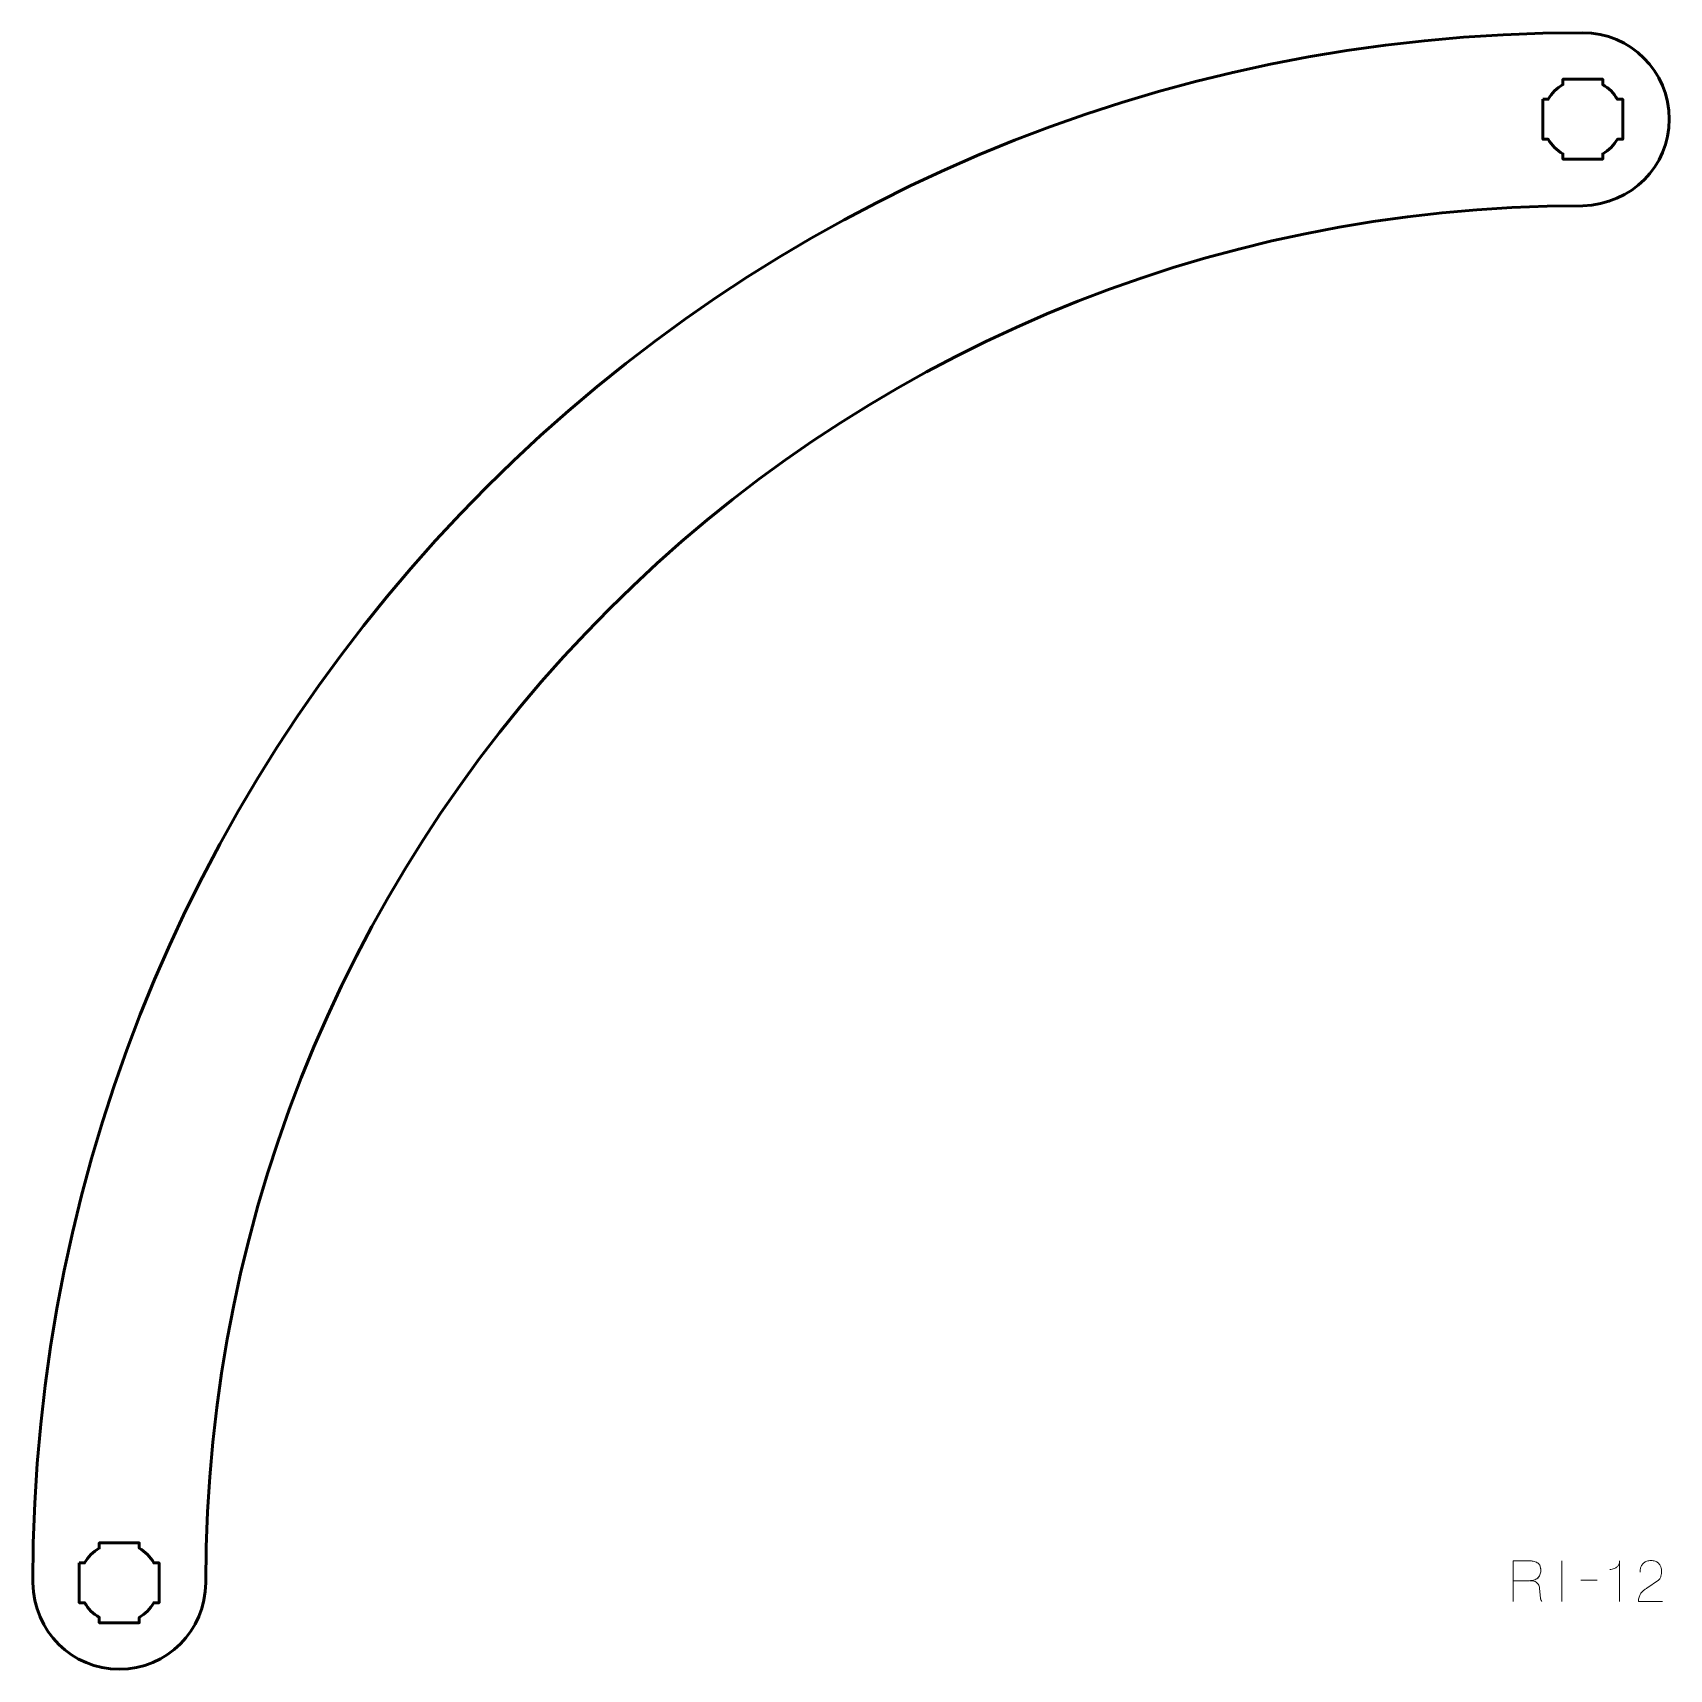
# Model space of a CAD drawing. Header units: centimetres. Extents: x -22.1 to -9.9, y -15.5 to -3.2.
import ezdxf

# ---------------------------------------------------------------- set-up
doc = ezdxf.new("R2010")
doc.units = ezdxf.units.CM
doc.header["$MEASUREMENT"] = 0
doc.layers.add('Layer 1', color=7, linetype='Continuous')

msp = doc.modelspace()

# ---------------------------------------------------------------- linework, layer by layer
at = {"layer": 'Layer 1', "color": 250, "lineweight": 53}
for points, knots in [([(-20.84999, -14.85), (-20.85, -15.20883), (-21.14108, -15.49991), (-21.5, -15.49991), (-21.5, -15.49991), (-21.85318, -15.49991), (-22.14067, -15.21806), (-22.14988, -14.84991), (-22.14988, -14.84991), (-22.15, -8.41698), (-16.93302, -3.2), (-10.5, -3.20001), (-10.5, -3.20001), (-10.14117, -3.20002), (-9.85009, -3.4911), (-9.85009, -3.85002), (-9.85009, -3.85002), (-9.85009, -4.2032), (-10.13194, -4.49069), (-10.5001, -4.4999), (-10.5001, -4.4999), (-16.21517, -4.5), (-20.85, -9.13483), (-20.84999, -14.85)], [0, 0, 0, 0, 0.16666667, 0.16666667, 0.16666667, 0.16666667, 0.33333333, 0.33333333, 0.33333333, 0.33333333, 0.5, 0.5, 0.5, 0.5, 0.66666667, 0.66666667, 0.66666667, 0.66666667, 0.83333333, 0.83333333, 0.83333333, 0.83333333, 1, 1, 1, 1]), ([(-10.80003, -3.69996), (-10.80003, -3.69996), (-10.75983, -3.69996), (-10.75983, -3.69996), (-10.75983, -3.69996), (-10.7335, -3.65444), (-10.69554, -3.61651), (-10.65003, -3.59018), (-10.65003, -3.59018), (-10.65003, -3.59018), (-10.65003, -3.54996), (-10.65003, -3.54996), (-10.65003, -3.54996), (-10.65003, -3.54996), (-10.35003, -3.54996), (-10.35003, -3.54996), (-10.35003, -3.54996), (-10.35003, -3.54996), (-10.35003, -3.59015), (-10.35003, -3.59015), (-10.35003, -3.59015), (-10.3045, -3.61648), (-10.26651, -3.65443), (-10.24015, -3.69996), (-10.24015, -3.69996), (-10.24015, -3.69996), (-10.20003, -3.69996), (-10.20003, -3.69996), (-10.20003, -3.69996), (-10.20003, -3.69996), (-10.20003, -3.84538), (-10.20003, -3.84538), (-10.20003, -3.84538), (-10.20003, -3.84538), (-10.19997, -3.85003), (-10.19997, -3.85003), (-10.19997, -3.85003), (-10.19997, -3.85003), (-10.20003, -3.85467), (-10.20003, -3.85467), (-10.20003, -3.85467), (-10.20003, -3.85467), (-10.20003, -3.99996), (-10.20003, -3.99996), (-10.20003, -3.99996), (-10.20003, -3.99996), (-10.2401, -3.99996), (-10.2401, -3.99996), (-10.2401, -3.99996), (-10.26645, -4.04553), (-10.30445, -4.08354), (-10.35003, -4.1099), (-10.35003, -4.1099), (-10.35003, -4.1099), (-10.35003, -4.14996), (-10.35003, -4.14996), (-10.35003, -4.14996), (-10.35003, -4.14996), (-10.49331, -4.14996), (-10.49331, -4.14996), (-10.49331, -4.14996), (-10.49331, -4.14996), (-10.49998, -4.15004), (-10.49998, -4.15004), (-10.49998, -4.15004), (-10.49998, -4.15004), (-10.50666, -4.14996), (-10.50666, -4.14996), (-10.50666, -4.14996), (-10.50666, -4.14996), (-10.65003, -4.14996), (-10.65003, -4.14996), (-10.65003, -4.14996), (-10.65003, -4.14996), (-10.65003, -4.10986), (-10.65003, -4.10986), (-10.65003, -4.10986), (-10.69557, -4.0835), (-10.73355, -4.04551), (-10.75988, -3.99996), (-10.75988, -3.99996), (-10.75988, -3.99996), (-10.80003, -3.99996), (-10.80003, -3.99996), (-10.80003, -3.99996), (-10.80003, -3.99996), (-10.80003, -3.69996), (-10.80003, -3.69996)], [0, 0, 0, 0, 0.04545455, 0.04545455, 0.04545455, 0.04545455, 0.09090909, 0.09090909, 0.09090909, 0.09090909, 0.13636364, 0.13636364, 0.13636364, 0.13636364, 0.18181818, 0.18181818, 0.18181818, 0.18181818, 0.22727273, 0.22727273, 0.22727273, 0.22727273, 0.27272727, 0.27272727, 0.27272727, 0.27272727, 0.31818182, 0.31818182, 0.31818182, 0.31818182, 0.36363636, 0.36363636, 0.36363636, 0.36363636, 0.40909091, 0.40909091, 0.40909091, 0.40909091, 0.45454545, 0.45454545, 0.45454545, 0.45454545, 0.5, 0.5, 0.5, 0.5, 0.54545455, 0.54545455, 0.54545455, 0.54545455, 0.59090909, 0.59090909, 0.59090909, 0.59090909, 0.63636364, 0.63636364, 0.63636364, 0.63636364, 0.68181818, 0.68181818, 0.68181818, 0.68181818, 0.72727273, 0.72727273, 0.72727273, 0.72727273, 0.77272727, 0.77272727, 0.77272727, 0.77272727, 0.81818182, 0.81818182, 0.81818182, 0.81818182, 0.86363636, 0.86363636, 0.86363636, 0.86363636, 0.90909091, 0.90909091, 0.90909091, 0.90909091, 0.95454545, 0.95454545, 0.95454545, 0.95454545, 1, 1, 1, 1]), ([(-21.80003, -14.69996), (-21.80003, -14.69996), (-21.75983, -14.69996), (-21.75983, -14.69996), (-21.75983, -14.69996), (-21.7335, -14.65444), (-21.69554, -14.61651), (-21.65003, -14.59018), (-21.65003, -14.59018), (-21.65003, -14.59018), (-21.65003, -14.54996), (-21.65003, -14.54996), (-21.65003, -14.54996), (-21.65003, -14.54996), (-21.35003, -14.54996), (-21.35003, -14.54996), (-21.35003, -14.54996), (-21.35003, -14.54996), (-21.35003, -14.59015), (-21.35003, -14.59015), (-21.35003, -14.59015), (-21.3045, -14.61648), (-21.26651, -14.65443), (-21.24015, -14.69996), (-21.24015, -14.69996), (-21.24015, -14.69996), (-21.20003, -14.69996), (-21.20003, -14.69996), (-21.20003, -14.69996), (-21.20003, -14.69996), (-21.20003, -14.84538), (-21.20003, -14.84538), (-21.20003, -14.84538), (-21.20003, -14.84538), (-21.19997, -14.85003), (-21.19997, -14.85003), (-21.19997, -14.85003), (-21.19997, -14.85003), (-21.20003, -14.85467), (-21.20003, -14.85467), (-21.20003, -14.85467), (-21.20003, -14.85467), (-21.20003, -14.99996), (-21.20003, -14.99996), (-21.20003, -14.99996), (-21.20003, -14.99996), (-21.2401, -14.99996), (-21.2401, -14.99996), (-21.2401, -14.99996), (-21.26645, -15.04553), (-21.30445, -15.08354), (-21.35003, -15.1099), (-21.35003, -15.1099), (-21.35003, -15.1099), (-21.35003, -15.14996), (-21.35003, -15.14996), (-21.35003, -15.14996), (-21.35003, -15.14996), (-21.49331, -15.14996), (-21.49331, -15.14996), (-21.49331, -15.14996), (-21.49331, -15.14996), (-21.49998, -15.15004), (-21.49998, -15.15004), (-21.49998, -15.15004), (-21.49998, -15.15004), (-21.50666, -15.14996), (-21.50666, -15.14996), (-21.50666, -15.14996), (-21.50666, -15.14996), (-21.65003, -15.14996), (-21.65003, -15.14996), (-21.65003, -15.14996), (-21.65003, -15.14996), (-21.65003, -15.10986), (-21.65003, -15.10986), (-21.65003, -15.10986), (-21.69557, -15.0835), (-21.73355, -15.04551), (-21.75988, -14.99996), (-21.75988, -14.99996), (-21.75988, -14.99996), (-21.80003, -14.99996), (-21.80003, -14.99996), (-21.80003, -14.99996), (-21.80003, -14.99996), (-21.80003, -14.69996), (-21.80003, -14.69996)], [0, 0, 0, 0, 0.04545455, 0.04545455, 0.04545455, 0.04545455, 0.09090909, 0.09090909, 0.09090909, 0.09090909, 0.13636364, 0.13636364, 0.13636364, 0.13636364, 0.18181818, 0.18181818, 0.18181818, 0.18181818, 0.22727273, 0.22727273, 0.22727273, 0.22727273, 0.27272727, 0.27272727, 0.27272727, 0.27272727, 0.31818182, 0.31818182, 0.31818182, 0.31818182, 0.36363636, 0.36363636, 0.36363636, 0.36363636, 0.40909091, 0.40909091, 0.40909091, 0.40909091, 0.45454545, 0.45454545, 0.45454545, 0.45454545, 0.5, 0.5, 0.5, 0.5, 0.54545455, 0.54545455, 0.54545455, 0.54545455, 0.59090909, 0.59090909, 0.59090909, 0.59090909, 0.63636364, 0.63636364, 0.63636364, 0.63636364, 0.68181818, 0.68181818, 0.68181818, 0.68181818, 0.72727273, 0.72727273, 0.72727273, 0.72727273, 0.77272727, 0.77272727, 0.77272727, 0.77272727, 0.81818182, 0.81818182, 0.81818182, 0.81818182, 0.86363636, 0.86363636, 0.86363636, 0.86363636, 0.90909091, 0.90909091, 0.90909091, 0.90909091, 0.95454545, 0.95454545, 0.95454545, 0.95454545, 1, 1, 1, 1])]:
    msp.add_open_spline(points, degree=3, knots=knots, dxfattribs=at)
at = {"layer": 'Layer 1', "color": 30, "lineweight": 9}
for points, knots in [([(-11.02385, -14.99015), (-11.02385, -14.99015), (-11.02385, -14.68493), (-11.02385, -14.68493), (-11.02385, -14.68493), (-11.02385, -14.68493), (-10.91251, -14.68493), (-10.91251, -14.68493), (-10.91251, -14.68493), (-10.89699, -14.68493), (-10.88373, -14.68599), (-10.87279, -14.68803), (-10.87279, -14.68803), (-10.86179, -14.69008), (-10.85268, -14.69304), (-10.84549, -14.69692), (-10.84549, -14.69692), (-10.83829, -14.7008), (-10.83265, -14.70553), (-10.82848, -14.7111), (-10.82848, -14.7111), (-10.82425, -14.71661), (-10.82129, -14.72289), (-10.81938, -14.72987), (-10.81938, -14.72987), (-10.81748, -14.73686), (-10.81635, -14.74441), (-10.816, -14.75266), (-10.816, -14.75266), (-10.8155, -14.76303), (-10.81663, -14.77305), (-10.81931, -14.78272), (-10.81931, -14.78272), (-10.82206, -14.79245), (-10.82679, -14.80113), (-10.83349, -14.80889), (-10.83349, -14.80889), (-10.84027, -14.81666), (-10.84937, -14.82279), (-10.86094, -14.82738), (-10.86094, -14.82738), (-10.87251, -14.8319), (-10.88683, -14.83429), (-10.90405, -14.83436), (-10.90405, -14.83436), (-10.90405, -14.83436), (-11.02385, -14.83436), (-11.02385, -14.83436), (-11.02385, -14.83436), (-11.02385, -14.83436), (-10.90405, -14.83436), (-10.90405, -14.83436), (-10.90405, -14.83436), (-10.88719, -14.83429), (-10.873, -14.8319), (-10.8615, -14.82738), (-10.8615, -14.82738), (-10.85, -14.82279), (-10.84083, -14.81666), (-10.83399, -14.80889), (-10.83399, -14.80889), (-10.82714, -14.80113), (-10.82235, -14.79245), (-10.81952, -14.78272), (-10.81952, -14.78272), (-10.8167, -14.77305), (-10.8155, -14.76303), (-10.816, -14.75266), (-10.816, -14.75266), (-10.81642, -14.74236), (-10.81818, -14.73305), (-10.82129, -14.72472), (-10.82129, -14.72472), (-10.82432, -14.71647), (-10.8294, -14.70934), (-10.83646, -14.70341), (-10.83646, -14.70341), (-10.84351, -14.69749), (-10.85325, -14.6929), (-10.8656, -14.68973), (-10.8656, -14.68973), (-10.87794, -14.68655), (-10.89361, -14.68493), (-10.91251, -14.68493), (-10.91251, -14.68493), (-10.91251, -14.68493), (-11.02385, -14.68493), (-11.02385, -14.68493), (-11.02385, -14.68493), (-11.02385, -14.68493), (-11.02385, -14.99015), (-11.02385, -14.99015)], [0, 0, 0, 0, 0.04347826, 0.04347826, 0.04347826, 0.04347826, 0.08695652, 0.08695652, 0.08695652, 0.08695652, 0.13043478, 0.13043478, 0.13043478, 0.13043478, 0.17391304, 0.17391304, 0.17391304, 0.17391304, 0.2173913, 0.2173913, 0.2173913, 0.2173913, 0.26086957, 0.26086957, 0.26086957, 0.26086957, 0.30434783, 0.30434783, 0.30434783, 0.30434783, 0.34782609, 0.34782609, 0.34782609, 0.34782609, 0.39130435, 0.39130435, 0.39130435, 0.39130435, 0.43478261, 0.43478261, 0.43478261, 0.43478261, 0.47826087, 0.47826087, 0.47826087, 0.47826087, 0.52173913, 0.52173913, 0.52173913, 0.52173913, 0.56521739, 0.56521739, 0.56521739, 0.56521739, 0.60869565, 0.60869565, 0.60869565, 0.60869565, 0.65217391, 0.65217391, 0.65217391, 0.65217391, 0.69565217, 0.69565217, 0.69565217, 0.69565217, 0.73913043, 0.73913043, 0.73913043, 0.73913043, 0.7826087, 0.7826087, 0.7826087, 0.7826087, 0.82608696, 0.82608696, 0.82608696, 0.82608696, 0.86956522, 0.86956522, 0.86956522, 0.86956522, 0.91304348, 0.91304348, 0.91304348, 0.91304348, 0.95652174, 0.95652174, 0.95652174, 0.95652174, 1, 1, 1, 1]), ([(-10.65682, -14.99015), (-10.65682, -14.99015), (-10.65682, -14.68493), (-10.65682, -14.68493), (-10.65682, -14.68493), (-10.65682, -14.68493), (-10.65682, -14.99015), (-10.65682, -14.99015)], [0, 0, 0, 0, 0.5, 0.5, 0.5, 0.5, 1, 1, 1, 1]), ([(-10.22375, -14.99015), (-10.22375, -14.99015), (-10.22375, -14.68493), (-10.22375, -14.68493), (-10.22375, -14.68493), (-10.22382, -14.6953), (-10.22566, -14.70419), (-10.22919, -14.7116), (-10.22919, -14.7116), (-10.23264, -14.71908), (-10.23723, -14.72522), (-10.24287, -14.73015), (-10.24287, -14.73015), (-10.24852, -14.73509), (-10.25459, -14.73904), (-10.26108, -14.74201), (-10.26108, -14.74201), (-10.26757, -14.7449), (-10.27385, -14.74709), (-10.27992, -14.74843), (-10.27992, -14.74843), (-10.28605, -14.74984), (-10.29128, -14.75069), (-10.29572, -14.75097), (-10.29572, -14.75097), (-10.29128, -14.75069), (-10.28605, -14.74984), (-10.27992, -14.74843), (-10.27992, -14.74843), (-10.27385, -14.74709), (-10.26757, -14.7449), (-10.26108, -14.74201), (-10.26108, -14.74201), (-10.25459, -14.73904), (-10.24852, -14.73509), (-10.24287, -14.73015), (-10.24287, -14.73015), (-10.23723, -14.72522), (-10.23264, -14.71908), (-10.22919, -14.7116), (-10.22919, -14.7116), (-10.22566, -14.70419), (-10.22382, -14.6953), (-10.22375, -14.68493), (-10.22375, -14.68493), (-10.22375, -14.68493), (-10.22375, -14.99015), (-10.22375, -14.99015)], [0, 0, 0, 0, 0.08333333, 0.08333333, 0.08333333, 0.08333333, 0.16666667, 0.16666667, 0.16666667, 0.16666667, 0.25, 0.25, 0.25, 0.25, 0.33333333, 0.33333333, 0.33333333, 0.33333333, 0.41666667, 0.41666667, 0.41666667, 0.41666667, 0.5, 0.5, 0.5, 0.5, 0.58333333, 0.58333333, 0.58333333, 0.58333333, 0.66666667, 0.66666667, 0.66666667, 0.66666667, 0.75, 0.75, 0.75, 0.75, 0.83333333, 0.83333333, 0.83333333, 0.83333333, 0.91666667, 0.91666667, 0.91666667, 0.91666667, 1, 1, 1, 1]), ([(-9.89991, -14.99015), (-9.89991, -14.99015), (-10.08152, -14.99015), (-10.08152, -14.99015), (-10.08152, -14.99015), (-10.08117, -14.97787), (-10.07962, -14.96701), (-10.077, -14.95769), (-10.077, -14.95769), (-10.07432, -14.94838), (-10.07073, -14.9402), (-10.06628, -14.93314), (-10.06628, -14.93314), (-10.06176, -14.92609), (-10.05661, -14.91981), (-10.05076, -14.9143), (-10.05076, -14.9143), (-10.0449, -14.90873), (-10.03862, -14.90365), (-10.03185, -14.89885), (-10.03185, -14.89885), (-10.02508, -14.89412), (-10.01809, -14.8894), (-10.01082, -14.88474), (-10.01082, -14.88474), (-10.01082, -14.88474), (-9.93843, -14.83648), (-9.93843, -14.83648), (-9.93843, -14.83648), (-9.93103, -14.83126), (-9.92524, -14.82555), (-9.92115, -14.81941), (-9.92115, -14.81941), (-9.91699, -14.81327), (-9.91409, -14.80678), (-9.91233, -14.79993), (-9.91233, -14.79993), (-9.91064, -14.79316), (-9.90958, -14.78618), (-9.90923, -14.77912), (-9.90923, -14.77912), (-9.90887, -14.77199), (-9.90873, -14.76487), (-9.9088, -14.75774), (-9.9088, -14.75774), (-9.9088, -14.75189), (-9.90958, -14.74561), (-9.91113, -14.73883), (-9.91113, -14.73883), (-9.91275, -14.73213), (-9.91529, -14.72543), (-9.91889, -14.7188), (-9.91889, -14.7188), (-9.92249, -14.71216), (-9.92729, -14.7061), (-9.93328, -14.70059), (-9.93328, -14.70059), (-9.93928, -14.69516), (-9.94669, -14.69079), (-9.95551, -14.68747), (-9.95551, -14.68747), (-9.96433, -14.68415), (-9.9747, -14.68246), (-9.98669, -14.68239), (-9.98669, -14.68239), (-9.99876, -14.68246), (-10.00941, -14.68415), (-10.01859, -14.6874), (-10.01859, -14.6874), (-10.02776, -14.69064), (-10.03559, -14.69516), (-10.04208, -14.70087), (-10.04208, -14.70087), (-10.04857, -14.70659), (-10.05379, -14.71322), (-10.05788, -14.72063), (-10.05788, -14.72063), (-10.06198, -14.72804), (-10.06494, -14.73594), (-10.06684, -14.74427), (-10.06684, -14.74427), (-10.06875, -14.75259), (-10.06967, -14.76106), (-10.06967, -14.7696), (-10.06967, -14.7696), (-10.06967, -14.76106), (-10.06875, -14.75259), (-10.06684, -14.74427), (-10.06684, -14.74427), (-10.06494, -14.73594), (-10.06198, -14.72804), (-10.05788, -14.72063), (-10.05788, -14.72063), (-10.05379, -14.71322), (-10.04857, -14.70659), (-10.04208, -14.70087), (-10.04208, -14.70087), (-10.03559, -14.69516), (-10.02776, -14.69064), (-10.01859, -14.6874), (-10.01859, -14.6874), (-10.00941, -14.68415), (-9.99876, -14.68246), (-9.98669, -14.68239), (-9.98669, -14.68239), (-9.9747, -14.68246), (-9.96433, -14.68415), (-9.95551, -14.68747), (-9.95551, -14.68747), (-9.94669, -14.69079), (-9.93928, -14.69516), (-9.93328, -14.70059), (-9.93328, -14.70059), (-9.92729, -14.7061), (-9.92249, -14.71216), (-9.91889, -14.7188), (-9.91889, -14.7188), (-9.91529, -14.72543), (-9.91275, -14.73213), (-9.91113, -14.73883), (-9.91113, -14.73883), (-9.90958, -14.74561), (-9.9088, -14.75189), (-9.9088, -14.75774), (-9.9088, -14.75774), (-9.90873, -14.76487), (-9.90887, -14.77199), (-9.90923, -14.77912), (-9.90923, -14.77912), (-9.90958, -14.78618), (-9.91064, -14.79316), (-9.91233, -14.79993), (-9.91233, -14.79993), (-9.91409, -14.80678), (-9.91699, -14.81327), (-9.92115, -14.81941), (-9.92115, -14.81941), (-9.92524, -14.82555), (-9.93103, -14.83126), (-9.93843, -14.83648), (-9.93843, -14.83648), (-9.93843, -14.83648), (-10.01082, -14.88474), (-10.01082, -14.88474), (-10.01082, -14.88474), (-10.01809, -14.8894), (-10.02508, -14.89412), (-10.03185, -14.89885), (-10.03185, -14.89885), (-10.03862, -14.90365), (-10.0449, -14.90873), (-10.05076, -14.9143), (-10.05076, -14.9143), (-10.05661, -14.91981), (-10.06176, -14.92609), (-10.06628, -14.93314), (-10.06628, -14.93314), (-10.07073, -14.9402), (-10.07432, -14.94838), (-10.077, -14.95769), (-10.077, -14.95769), (-10.07962, -14.96701), (-10.08117, -14.97787), (-10.08152, -14.99015), (-10.08152, -14.99015), (-10.08152, -14.99015), (-9.89991, -14.99015), (-9.89991, -14.99015)], [0, 0, 0, 0, 0.02380952, 0.02380952, 0.02380952, 0.02380952, 0.04761905, 0.04761905, 0.04761905, 0.04761905, 0.07142857, 0.07142857, 0.07142857, 0.07142857, 0.0952381, 0.0952381, 0.0952381, 0.0952381, 0.11904762, 0.11904762, 0.11904762, 0.11904762, 0.14285714, 0.14285714, 0.14285714, 0.14285714, 0.16666667, 0.16666667, 0.16666667, 0.16666667, 0.19047619, 0.19047619, 0.19047619, 0.19047619, 0.21428571, 0.21428571, 0.21428571, 0.21428571, 0.23809524, 0.23809524, 0.23809524, 0.23809524, 0.26190476, 0.26190476, 0.26190476, 0.26190476, 0.28571429, 0.28571429, 0.28571429, 0.28571429, 0.30952381, 0.30952381, 0.30952381, 0.30952381, 0.33333333, 0.33333333, 0.33333333, 0.33333333, 0.35714286, 0.35714286, 0.35714286, 0.35714286, 0.38095238, 0.38095238, 0.38095238, 0.38095238, 0.4047619, 0.4047619, 0.4047619, 0.4047619, 0.42857143, 0.42857143, 0.42857143, 0.42857143, 0.45238095, 0.45238095, 0.45238095, 0.45238095, 0.47619048, 0.47619048, 0.47619048, 0.47619048, 0.5, 0.5, 0.5, 0.5, 0.52380952, 0.52380952, 0.52380952, 0.52380952, 0.54761905, 0.54761905, 0.54761905, 0.54761905, 0.57142857, 0.57142857, 0.57142857, 0.57142857, 0.5952381, 0.5952381, 0.5952381, 0.5952381, 0.61904762, 0.61904762, 0.61904762, 0.61904762, 0.64285714, 0.64285714, 0.64285714, 0.64285714, 0.66666667, 0.66666667, 0.66666667, 0.66666667, 0.69047619, 0.69047619, 0.69047619, 0.69047619, 0.71428571, 0.71428571, 0.71428571, 0.71428571, 0.73809524, 0.73809524, 0.73809524, 0.73809524, 0.76190476, 0.76190476, 0.76190476, 0.76190476, 0.78571429, 0.78571429, 0.78571429, 0.78571429, 0.80952381, 0.80952381, 0.80952381, 0.80952381, 0.83333333, 0.83333333, 0.83333333, 0.83333333, 0.85714286, 0.85714286, 0.85714286, 0.85714286, 0.88095238, 0.88095238, 0.88095238, 0.88095238, 0.9047619, 0.9047619, 0.9047619, 0.9047619, 0.92857143, 0.92857143, 0.92857143, 0.92857143, 0.95238095, 0.95238095, 0.95238095, 0.95238095, 0.97619048, 0.97619048, 0.97619048, 0.97619048, 1, 1, 1, 1]), ([(-10.80668, -14.99015), (-10.8095, -14.9881), (-10.81162, -14.98563), (-10.81317, -14.98274), (-10.81317, -14.98274), (-10.81473, -14.97985), (-10.81578, -14.97696), (-10.81642, -14.97413), (-10.81642, -14.97413), (-10.81698, -14.97138), (-10.81727, -14.96905), (-10.81727, -14.96729), (-10.81727, -14.96729), (-10.81727, -14.96729), (-10.82489, -14.89024), (-10.82489, -14.89024), (-10.82489, -14.89024), (-10.82573, -14.87917), (-10.82898, -14.86943), (-10.83455, -14.8611), (-10.83455, -14.8611), (-10.8402, -14.85271), (-10.84824, -14.84622), (-10.85882, -14.84149), (-10.85882, -14.84149), (-10.86934, -14.83683), (-10.88246, -14.83444), (-10.89812, -14.83436), (-10.89812, -14.83436), (-10.88246, -14.83444), (-10.86934, -14.83683), (-10.85882, -14.84149), (-10.85882, -14.84149), (-10.84824, -14.84622), (-10.8402, -14.85271), (-10.83455, -14.8611), (-10.83455, -14.8611), (-10.82898, -14.86943), (-10.82573, -14.87917), (-10.82489, -14.89024), (-10.82489, -14.89024), (-10.82489, -14.89024), (-10.81727, -14.96729), (-10.81727, -14.96729), (-10.81727, -14.96729), (-10.81727, -14.96905), (-10.81698, -14.97138), (-10.81642, -14.97413), (-10.81642, -14.97413), (-10.81578, -14.97696), (-10.81473, -14.97985), (-10.81317, -14.98274), (-10.81317, -14.98274), (-10.81162, -14.98563), (-10.8095, -14.9881), (-10.80668, -14.99015)], [0, 0, 0, 0, 0.07142857, 0.07142857, 0.07142857, 0.07142857, 0.14285714, 0.14285714, 0.14285714, 0.14285714, 0.21428571, 0.21428571, 0.21428571, 0.21428571, 0.28571429, 0.28571429, 0.28571429, 0.28571429, 0.35714286, 0.35714286, 0.35714286, 0.35714286, 0.42857143, 0.42857143, 0.42857143, 0.42857143, 0.5, 0.5, 0.5, 0.5, 0.57142857, 0.57142857, 0.57142857, 0.57142857, 0.64285714, 0.64285714, 0.64285714, 0.64285714, 0.71428571, 0.71428571, 0.71428571, 0.71428571, 0.78571429, 0.78571429, 0.78571429, 0.78571429, 0.85714286, 0.85714286, 0.85714286, 0.85714286, 0.92857143, 0.92857143, 0.92857143, 0.92857143, 1, 1, 1, 1]), ([(-10.51585, -14.83055), (-10.51585, -14.83055), (-10.39266, -14.83055), (-10.39266, -14.83055), (-10.39266, -14.83055), (-10.39266, -14.83055), (-10.51585, -14.83055), (-10.51585, -14.83055)], [0, 0, 0, 0, 0.5, 0.5, 0.5, 0.5, 1, 1, 1, 1])]:
    msp.add_open_spline(points, degree=3, knots=knots, dxfattribs=at)

doc.saveas('drawing.dxf')
